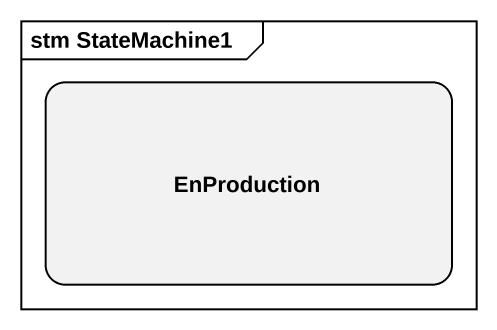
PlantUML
@startuml
mainframe stm StateMachine1
hide empty description
state EnProduction
@enduml
